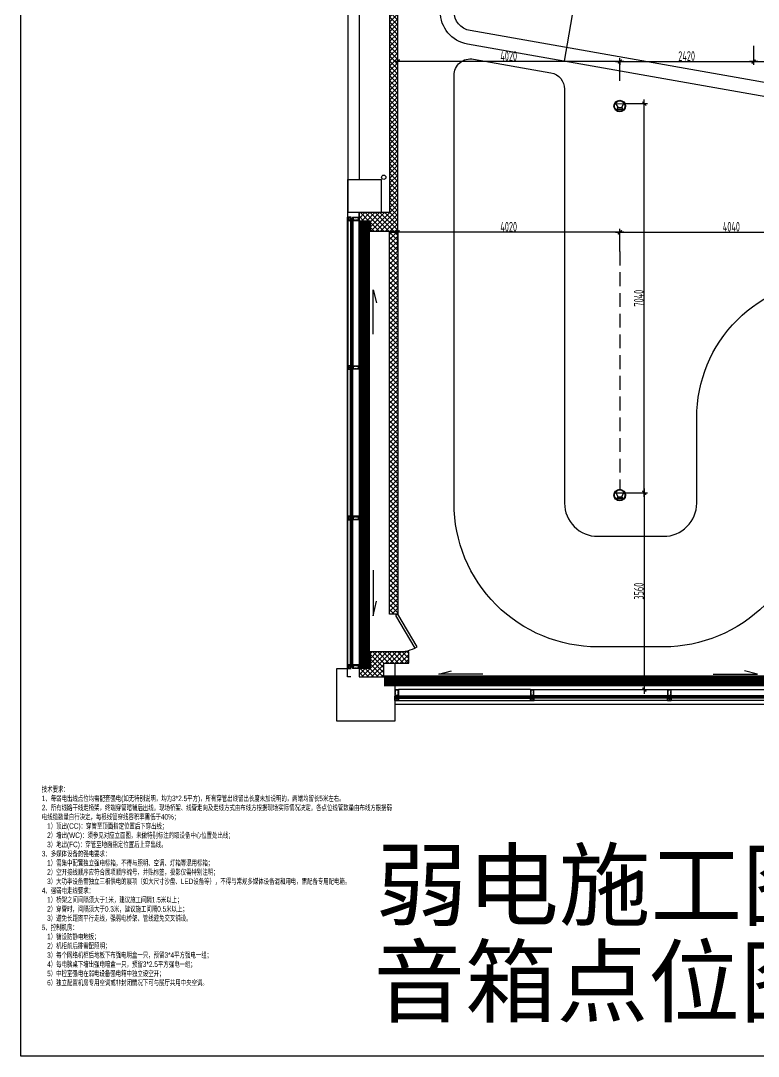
# Model space of a CAD drawing. Header units: millimetres. Extents: x 89805 to 1757503, y 48266 to 267832.
# Drawn here: x 919066 to 932412, y 118661 to 137399 of the extents above; entities that cross this region are included whole.
import ezdxf

# ---------------------------------------------------------------- set-up
doc = ezdxf.new("R2010")
doc.units = ezdxf.units.MM
doc.header["$LTSCALE"] = 1000
for name, pattern in [('c1_plan_01.17$0$HIDDEN', [0.375, 0.25, -0.125]), ('CONTINOUS', [0]), ('HIDDEN', [9.525, 6.35, -3.175])]:
    doc.linetypes.add(name, pattern=pattern)
for name, color, linetype in [('BZ', 1, 'Continuous'), ('COLU', 7, 'Continuous'), ('G-新建隔墙', 4, 'Continuous'), ('GASK', 243, 'Continuous'), ('GLASS', 230, 'Continuous'), ('HATCH-OTHER', 161, 'Continuous'), ('PJ', 4, 'Continuous'), ('PUB_DIM', 3, 'Continuous'), ('SEAL', 95, 'Continuous'), ('TC', 4, 'Continuous'), ('WALL', 111, 'Continuous'), ('WALL-WIDE', 6, 'Continuous'), ('WINDOW', 2, 'Continuous'), ('WZ', 3, 'Continuous'), ('XC', 3, 'Continuous'), ('XX', 6, 'HIDDEN'), ('会议', 1, 'Continuous'), ('外挂石材', 31, 'Continuous'), ('多媒体弱电', 5, 'Continuous'), ('标注线', 8, 'Continuous')]:
    doc.layers.add(name, color=color, linetype=linetype)
doc.styles.add('DEQIU', font='hzs.shx', dxfattribs={"width": 0.7, "bigfont": 'hztxt.shx'})
doc.styles.get("Standard").update_dxf_attribs({"font": 'txt', "bigfont": 'gbcbig.shx'})
doc.styles.add('黑体', font='simhei.ttf', dxfattribs={"width": 0.7})
doc.linetypes.add('BATTING', pattern='A,0.0001,-0.1,[134,ltypeshp.shx,S=0.1,R=0,X=-0.1,Y=0],-0.2,[134,ltypeshp.shx,S=0.1,R=180,X=0.1,Y=0],-0.1', length=0.4001)
doc.dimstyles.new('MY-50', dxfattribs={"dimscale": 50, "dimtxt": 3.5, "dimasz": 1, "dimexe": 1.2, "dimexo": 2, "dimgap": 0.25, "dimtad": 1, "dimdec": 0, "dimrnd": 5, "dimdsep": 46, "dimtxsty": 'DEQIU', "dimblk": 'ZHQ-EP', "dimcen": 0.09, "dimclrd": 256, "dimclre": 256, "dimclrt": 40, "dimadec": 0, "dimazin": 0, "dimtm": 1e-09, "dimtfac": 0.434783, "dimtdec": 0, "dimtix": 1, "dimtmove": 2, "dimatfit": 3, "dimldrblk": 'DOT', "dimfxl": 0, "dimtvp": 0.001739, "dimtolj": 1, "dimarcsym": 0})

# ---------------------------------------------------------------- blocks, each defined once
blk = doc.blocks.new('dfghh')
at = {"layer": 'WALL-WIDE', "color": 4}
blk.add_lwpolyline([(-579.5, 402.72), (0.35, 402.72), (0.35, -0.35), (-579.5, -0.35)], close=True, dxfattribs=at)
blk = doc.blocks.new('xjt')
at = {"layer": 'TC'}
h = blk.add_hatch(dxfattribs=at)
h.set_pattern_fill('ANSI37', color=256, scale=0.3, angle=90, style=0)
h.set_pattern_definition([(135, (-101501.351, 55215.8413), (0.67351921, 0.67351921), []), (45, (-101501.351, 55215.8413), (0.67351921, -0.67351921), [])])
edge = h.paths.add_edge_path(flags=16)
edge.add_arc((-101514, 45460), 1.08, 90, 270)
edge.add_line((-101514, 45459), (-101513, 45459))
edge.add_arc((-101513, 45460), 1.08, 270, 450)
edge.add_line((-101513, 45461), (-101514, 45461))
edge = h.paths.add_edge_path(flags=16)
edge.add_arc((-101511, 45462), 0.541, 90, 180, ccw=False)
edge.add_line((-101511, 45462), (-101510, 45462))
edge.add_arc((-101510, 45462), 0.541, 0, 90, ccw=False)
edge.add_line((-101509, 45462), (-101509, 45459))
edge.add_arc((-101510, 45459), 0.541, -90, 0, ccw=False)
edge.add_line((-101510, 45458), (-101511, 45458))
edge.add_arc((-101511, 45459), 0.541, -180, -90, ccw=False)
edge.add_line((-101512, 45459), (-101512, 45462))
edge = h.paths.add_edge_path()
edge.add_arc((-101507, 45455), 0.324, -112.667, 25.355, ccw=False)
edge.add_line((-101507, 45455), (-101509, 45456))
edge.add_arc((-101509, 45455), 1.12, 57.947, 89.8457)
edge.add_line((-101509, 45456), (-101513, 45456))
edge.add_line((-101513, 45456), (-101513, 45458))
edge.add_arc((-101513, 45458), 0.216, -0.0114, 90.0246)
edge.add_line((-101513, 45458), (-101514, 45458))
edge.add_arc((-101514, 45458), 0.216, 89.9994, 180.0015)
edge.add_line((-101514, 45458), (-101514, 45457))
edge.add_arc((-101514, 45457), 0.176, -153.432, 74.1225, ccw=False)
edge.add_line((-101514, 45457), (-101516, 45459))
edge.add_arc((-101514, 45460), 2.16, 139.1688, 220.8359, ccw=False)
edge.add_line((-101516, 45461), (-101514, 45463))
edge.add_arc((-101514, 45463), 0.176, -74.0901, 153.447, ccw=False)
edge.add_line((-101514, 45463), (-101514, 45462))
edge.add_arc((-101514, 45462), 0.216, 179.9901, 270.024)
edge.add_line((-101514, 45462), (-101513, 45462))
edge.add_arc((-101513, 45462), 0.216, 269.9994, 360.0015)
edge.add_line((-101513, 45462), (-101513, 45465))
edge.add_line((-101513, 45465), (-101510, 45465))
edge.add_arc((-101510, 45467), 2.72, -87.266, -57.1439)
edge.add_line((-101509, 45465), (-101507, 45466))
edge.add_arc((-101507, 45466), 0.378, -35, 137, ccw=False)
edge.add_line((-101507, 45465), (-101507, 45464))
edge.add_arc((-101505, 45460), 5.22, 123.2426, 134.4629)
edge.add_line((-101508, 45464), (-101508, 45463))
edge.add_arc((-101507, 45465), 3.06, 243.9365, 266.7208)
edge.add_line((-101507, 45462), (-101507, 45462))
edge.add_arc((-101507, 45462), 0.324, -58.4296, 71.0549, ccw=False)
edge.add_line((-101507, 45462), (-101508, 45461))
edge.add_arc((-101508, 45461), 0.324, 121.5701, 238.4294)
edge.add_line((-101508, 45461), (-101507, 45460))
edge.add_arc((-101507, 45460), 0.324, -58.4294, 58.4298, ccw=False)
edge.add_line((-101507, 45460), (-101508, 45459))
edge.add_arc((-101508, 45459), 0.324, 121.5703, 238.4294)
edge.add_line((-101508, 45459), (-101507, 45458))
edge.add_arc((-101507, 45458), 0.324, -58.4294, 58.4298, ccw=False)
edge.add_line((-101507, 45458), (-101508, 45457))
edge.add_arc((-101508, 45457), 0.324, 121.5656, 201.6411)
edge.add_line((-101508, 45457), (-101507, 45455))
at = {"layer": 'GASK'}
for points in [[(-101507, 45455, -0.687422), (-101507, 45455), (-101509, 45456, 0.14009), (-101509, 45456), (-101513, 45456), (-101513, 45458, 0.414398), (-101513, 45458), (-101514, 45458, 0.414224), (-101514, 45458), (-101514, 45457, -1.533331), (-101515, 45457), (-101516, 45459, -0.37223), (-101516, 45461), (-101515, 45463, -1.533076), (-101514, 45463), (-101514, 45462, 0.414387), (-101514, 45462), (-101513, 45462, 0.414224), (-101513, 45462), (-101513, 45465), (-101510, 45465, 0.132195), (-101509, 45465), (-101507, 45466, -0.932515), (-101507, 45465), (-101507, 45464, 0.048997), (-101508, 45464), (-101508, 45463, 0.099744), (-101507, 45462), (-101507, 45462, -0.633913), (-101507, 45462), (-101508, 45461, 0.559221), (-101508, 45461), (-101507, 45460, -0.55922), (-101507, 45460), (-101508, 45459, 0.55922), (-101508, 45459), (-101507, 45458, -0.55922), (-101507, 45458), (-101508, 45457, 0.364343), (-101508, 45457)], [(-101514, 45461, 1), (-101514, 45459), (-101513, 45459, 1), (-101513, 45461)], [(-101512, 45462, -0.414214), (-101511, 45462), (-101510, 45462, -0.414214), (-101509, 45462), (-101509, 45459, -0.414214), (-101510, 45458), (-101511, 45458, -0.414214), (-101512, 45459)]]:
    blk.add_lwpolyline(points, format="xyb", close=True, dxfattribs=at)
blk = doc.blocks.new('ewgfg')
at = {"layer": 'SEAL'}
h = blk.add_hatch(dxfattribs=at)
h.set_pattern_fill('ANSI31', color=256, scale=0.4, style=0)
h.set_pattern_definition([(45, (-4249.88207, 19747.53816), (-0.35355339, 0.35355339), [])])
edge = h.paths.add_edge_path()
edge.add_arc((1977, 2078), 7.76, 344.1575, 391.9326)
edge.add_line((1983, 2082), (1986, 2082))
edge.add_arc((1986, 2081), 0.378, 151.3361, 227)
edge.add_line((1986, 2081), (1987, 2080))
edge.add_arc((1985, 2079), 2.72, 2.734, 32.8561, ccw=False)
edge.add_line((1987, 2079), (1987, 2076))
edge.add_line((1987, 2076), (1986, 2076))
edge.add_arc((1986, 2075), 0.5, 90, 200)
edge.add_line((1985, 2075), (1985, 2075))
edge.add_line((1985, 2075), (1985, 2075))
edge.add_line((1985, 2075), (1985, 2075))
edge.add_arc((1985, 2075), 0.5, 19.5621, 146.1659)
at = {"layer": 'TC'}
h = blk.add_hatch(dxfattribs=at)
h.set_pattern_fill('AR-SAND', color=256, scale=0.4, style=0)
h.set_pattern_definition([(37.5, (1983.476, 2074.86), (-0.64, 19.577), [0, -15.443, 0, -17.272, 0, -16.51]), (7.5, (1983.476, 2074.86), (17.98, 28.673), [0, -8.331, 0, -13.919, 0, -5.334]), (327.5, (1970.979, 2074.86), (31.64, 0.057), [0, -5.08, 0, -18.288, 0, -23.876]), (317.5, (1970.98, 2074.86), (30.542, 8.917), [0, -2.54, 0, -11.989, 0, -13.716])])
h.paths.add_polyline_path([(1983, 2082), (1989, 2082), (1989, 2075), (1983, 2075)])
at = {"layer": 'SEAL'}
blk.add_arc((1977, 2078), 7.76, 342.0085, 31.9326, dxfattribs=at)
at = {"layer": '标注线', "rotation": 90}
blk.add_blockref('xjt', (47452, 103589), dxfattribs=at)
blk = doc.blocks.new('M8T')
at = {"layer": 'PJ'}
blk.add_line((0, -5), (0, 0), dxfattribs=at)
blk.add_lwpolyline([(-5, 0), (-5, 0), (5, 0), (5, 0)], dxfattribs=at)
blk.add_lwpolyline([(-7, 0), (7, 0), (7, -5), (6, -5), (-6, -5), (-7, -5)], close=True, dxfattribs=at)
blk.add_lwpolyline([(-7, -5, 0.154701), (0, -5, 1.166596), (0, -5, 0.154701), (7, -5)], format="xyb", dxfattribs=at)
blk = doc.blocks.new('A$C0DF30340')
at = {"layer": 'GASK'}
h = blk.add_hatch(dxfattribs=at)
h.set_pattern_fill('ANSI37', color=256, scale=10, angle=-90, style=0)
h.set_pattern_definition([(315, (-6739.0329, 24457.4036), (0.883883476, 0.883883476), []), (45, (-6739.0329, 24457.4036), (-0.883883476, 0.883883476), [])])
h.paths.add_polyline_path([(9, -13), (9, -15), (-8, -15), (-8, -13)])
at = {"lineweight": 35}
for points in [[(30, -16, -0.339454), (30, -15), (31, -14), (32, -14), (32, -58), (-33, -58), (-33, -14), (-31, -14), (-30, -15, -0.339454), (-30, -16), (-31, -17), (-31, -21), (-28, -21), (-28, -22), (-31, -22), (-31, -56), (31, -56), (31, -22), (28, -22), (28, -21), (31, -21), (31, -17)], [(30, -17, 0.339454), (30, -16), (29, -16), (30, -14, 0.57735), (30, -13), (27, -13, 0.414214), (26, -14), (26, -14, 0.414214), (27, -15), (28, -15, -0.414214), (28, -15), (28, -16, -0.414214), (28, -17), (22, -17, -0.414214), (22, -16), (22, -15, -0.414214), (22, -15), (23, -15, 0.414214), (23, -14), (23, -14, 0.414214), (23, -13), (21, -13, 0.414214), (20, -14), (20, -17), (13, -17), (10, -15), (9, -13), (9, -13), (9, -15), (0, -15), (-8, -15), (-8, -13), (-9, -13), (-10, -15), (-13, -17), (-20, -17), (-20, -14, 0.414214), (-21, -13), (-23, -13, 0.414214), (-23, -14), (-23, -14, 0.414214), (-23, -15), (-22, -15, -0.414214), (-22, -15), (-22, -16, -0.414214), (-22, -17), (-28, -17, -0.414214), (-28, -16), (-28, -15, -0.414214), (-28, -15), (-27, -15, 0.414214), (-26, -14), (-26, -14, 0.414214), (-27, -13), (-30, -13, 0.57735), (-30, -14), (-29, -16), (-30, -16, 0.339454), (-30, -17), (-29, -20), (-28, -20), (-28, -19), (-8, -19), (-8, -18), (-1, -18, 0.198912), (0, -18), (0, -18, -0.414214), (0, -18), (0, -18, 0.198912), (1, -18), (9, -18), (9, -19), (28, -19), (28, -20), (29, -20)]]:
    blk.add_lwpolyline(points, format="xyb", close=True, dxfattribs=at)
at = {"layer": 'GASK'}
blk.add_lwpolyline([(9, -13), (9, -15), (-8, -15), (-8, -13)], close=True, dxfattribs=at)
at = {"layer": 'PJ'}
for p, q in [((-5, -20), (-6, -20)), ((-6, -20), (-6, -25)), ((-5, -25), (-6, -25)), ((5, -20), (-5, -20)), ((5, -25), (-5, -25)), ((-3, -13), (-3, -10)), ((-3, -20), (-3, -25)), ((-3, -30), (-3, -25)), ((-3, -29), (3, -29)), ((-2, -13), (-2, -10)), ((-1, -18), (0, -20)), ((0, -18), (1, -20)), ((2, -13), (2, -10)), ((2, -30), (2, -25)), ((3, -13), (3, -10)), ((3, -20), (3, -25)), ((5, -20), (6, -20)), ((5, -25), (6, -25)), ((6, -20), (6, -25))]:
    blk.add_line(p, q, dxfattribs=at)
at = {"layer": 'PJ', "color": 1}
blk.add_lwpolyline([(-7, -19), (-6, -18), (0, -18), (6, -18), (8, -20)], dxfattribs=at)
at = {"layer": 'PJ'}
blk.add_lwpolyline([(-5, -20), (5, -20), (5, -18), (-5, -18)], close=True, dxfattribs=at)
blk.add_lwpolyline([(3, -25), (3, -29), (2, -30), (-3, -30), (-3, -29), (-3, -25)], dxfattribs=at)
for centre, start, end in [((-6, -29), 72.412, 85.6435), ((-6, -15), 274.3565, 287.588), ((0, -29), 72.412, 107.588), ((0, -15), 252.412, 287.588), ((6, -29), 94.3565, 107.588), ((6, -15), 252.412, 265.6435)]:
    blk.add_arc(centre, 9.55, start, end, dxfattribs=at)
at = {"layer": 'PJ', "xscale": 0.75, "yscale": 0.75, "zscale": 0.75, "rotation": 180}
blk.add_blockref('M8T', (0, -10), dxfattribs=at)
at = {"layer": 'WZ'}
blk.add_blockref('ewgfg', (-2017, -2089), dxfattribs=at)
at = {"layer": 'WZ', "xscale": -1}
blk.add_blockref('ewgfg', (2017, -2089), dxfattribs=at)
blk = doc.blocks.new('136EM1283T+20')
at = {"lineweight": 15, "ltscale": 2}
h = blk.add_hatch(dxfattribs=at)
h.set_pattern_fill('ANSI37', color=1, scale=0.45, style=0)
h.set_pattern_definition([(45, (-7.1094, 124.7), (-1.01028, 1.01028), []), (135, (-7.1094, 124.7), (-1.01028, -1.01028), [])])
edge = h.paths.add_edge_path()
edge.add_line((-4, 135), (-4, 136))
edge.add_arc((-3, 136), 1.2, 150, 180, ccw=False)
edge.add_line((-4, 137), (-4, 138))
edge.add_line((-4, 138), (-3, 139))
edge.add_arc((-3, 139), 0.21, 330, 360)
edge.add_line((-3, 139), (-3, 139))
edge.add_arc((-3, 139), 0.4, 360, 450)
edge.add_line((-3, 139), (-7, 139))
edge.add_arc((-7, 139), 0.4, 90, 180)
edge.add_line((-7, 139), (-7, 139))
edge.add_arc((-7, 139), 0.21, 180, 210)
edge.add_line((-7, 139), (-7, 138))
edge.add_line((-7, 138), (-6, 137))
edge.add_arc((-7, 136), 1.2, 0, 30, ccw=False)
edge.add_line((-6, 136), (-6, 135))
edge.add_line((-6, 135), (-6, 128))
edge.add_arc((-7, 128), 1.2, 330, 360, ccw=False)
edge.add_line((-6, 127), (-7, 127))
edge.add_line((-7, 127), (-7, 126))
edge.add_arc((-7, 125), 0.21, 150, 180)
edge.add_line((-7, 125), (-7, 125))
edge.add_arc((-7, 125), 0.4, 180, 270)
edge.add_line((-7, 125), (-3, 125))
edge.add_arc((-3, 125), 0.4, 270, 360)
edge.add_line((-3, 125), (-3, 125))
edge.add_arc((-3, 125), 0.21, 0, 30)
edge.add_line((-3, 126), (-4, 127))
edge.add_line((-4, 127), (-4, 127))
edge.add_arc((-3, 128), 1.2, 180, 210, ccw=False)
edge.add_line((-4, 128), (-4, 135))
h = blk.add_hatch(dxfattribs=at)
h.set_pattern_fill('ANSI37', color=1, scale=0.45, style=0)
h.set_pattern_definition([(45, (2.9093, 124.7), (-1.01028, 1.01028), []), (135, (2.9093, 124.7), (-1.01028, -1.01028), [])])
edge = h.paths.add_edge_path()
edge.add_line((4, 135), (4, 136))
edge.add_arc((3, 136), 1.2, 360, 390)
edge.add_line((4, 137), (4, 138))
edge.add_line((4, 138), (3, 139))
edge.add_arc((3, 139), 0.21, 180, 210, ccw=False)
edge.add_line((3, 139), (3, 139))
edge.add_arc((3, 139), 0.4, 90, 180, ccw=False)
edge.add_line((3, 139), (7, 139))
edge.add_arc((7, 139), 0.4, 0, 90, ccw=False)
edge.add_line((7, 139), (7, 139))
edge.add_arc((7, 139), 0.21, -30, 0, ccw=False)
edge.add_line((7, 139), (6, 138))
edge.add_line((6, 138), (6, 137))
edge.add_arc((7, 136), 1.2, 150, 180)
edge.add_line((6, 136), (6, 135))
edge.add_line((6, 135), (6, 128))
edge.add_arc((7, 128), 1.2, 180, 210)
edge.add_line((6, 127), (6, 127))
edge.add_line((6, 127), (7, 126))
edge.add_arc((7, 125), 0.21, 0, 30, ccw=False)
edge.add_line((7, 125), (7, 125))
edge.add_arc((7, 125), 0.4, 270, 360, ccw=False)
edge.add_line((7, 125), (3, 125))
edge.add_arc((3, 125), 0.4, 180, 270, ccw=False)
edge.add_line((3, 125), (3, 125))
edge.add_arc((3, 125), 0.21, 150, 180, ccw=False)
edge.add_line((3, 126), (4, 127))
edge.add_line((4, 127), (4, 127))
edge.add_arc((3, 128), 1.2, 330, 360)
edge.add_line((4, 128), (4, 135))
at = {"color": 1, "lineweight": 15, "ltscale": 2}
for points in [[(-4, 135), (-4, 136, -0.131652), (-4, 137), (-4, 138), (-3, 139, 0.131652), (-3, 139), (-3, 139, 0.414214), (-3, 139), (-7, 139, 0.414214), (-7, 139), (-7, 139, 0.131652), (-7, 139), (-7, 138), (-6, 137, -0.131652), (-6, 136), (-6, 135), (-6, 128, -0.131652), (-6, 127), (-7, 127), (-7, 126, 0.131652), (-7, 125), (-7, 125, 0.414214), (-7, 125), (-3, 125, 0.414214), (-3, 125), (-3, 125, 0.131652), (-3, 126), (-4, 127), (-4, 127, -0.131652), (-4, 128)], [(4, 135), (4, 136, 0.131652), (4, 137), (4, 138), (3, 139, -0.131652), (3, 139), (3, 139, -0.414214), (3, 139), (7, 139, -0.414214), (7, 139), (7, 139, -0.131652), (7, 139), (6, 138), (6, 137, 0.131652), (6, 136), (6, 135), (6, 128, 0.131652), (6, 127), (6, 127), (7, 126, -0.131652), (7, 125), (7, 125, -0.414214), (7, 125), (3, 125, -0.414214), (3, 125), (3, 125, -0.131652), (3, 126), (4, 127), (4, 127, 0.131652), (4, 128)]]:
    blk.add_lwpolyline(points, format="xyb", close=True, dxfattribs=at)
at = {"layer": 'XC', "lineweight": 15}
for points in [[(30, 119), (29, 119, -0.414214), (29, 119, -0.414214), (30, 120), (32, 120, -0.414214), (32, 120), (32, 0), (-32, 0), (-32, 120, -0.414214), (-32, 120), (-30, 120, -0.414214), (-29, 119, -0.414214), (-29, 119), (-30, 119, 0.414214), (-30, 119), (-30, 116, 0.414213), (-30, 116), (-25, 116, 0.414214), (-24, 116), (-24, 119, 0.414214), (-25, 119), (-26, 119, -0.414214), (-26, 119, -0.413525), (-25, 120), (-20, 120, -0.414214), (-20, 120), (-20, 119, -0.414214), (-20, 118), (-22, 118, 0.414214), (-22, 118), (-22, 116, 0.414214), (-22, 116), (-9, 116, 0.414214), (-9, 116), (-9, 126, 0.414214), (-9, 126), (-9, 126), (-10, 128, -0.537319), (-10, 128), (-7, 128, -0.176327), (-7, 128), (-7, 128, -0.57735), (-7, 127), (-7, 127, 0.267949), (-7, 127), (-8, 125), (-8, 125, 0.598837), (-7, 125, -0.236068), (-7, 125), (-3, 125, 0.414214), (-3, 125), (-3, 125), (-4, 127, -0.585007), (-4, 127), (-2, 127, -0.261824), (-1, 127), (0, 125, 0.562186), (0, 125), (1, 127, -0.261824), (2, 127), (4, 127, -0.585007), (4, 127), (3, 125), (3, 125, 0.414214), (3, 125), (7, 125, -0.236068), (7, 125, 0.598837), (8, 125), (8, 125), (7, 127, 0.267949), (7, 127), (7, 127, -0.57735), (7, 128), (7, 128, -0.176327), (7, 128), (10, 128, -0.537319), (10, 128), (9, 126), (9, 126, 0.414214), (9, 126), (9, 116, 0.414214), (9, 116), (22, 116, 0.414214), (22, 116), (22, 118, 0.414214), (22, 118), (20, 118, -0.414214), (20, 119), (20, 120, -0.414214), (20, 120), (25, 120, -0.413525), (26, 119, -0.414214), (26, 119), (25, 119, 0.414214), (24, 119), (24, 116, 0.414214), (25, 116), (30, 116, 0.414213), (31, 116), (31, 119, 0.414214)], [(-29, 113), (-7, 113, 0.414214), (-7, 114), (-7, 122, -0.414214), (-6, 122), (6, 122, -0.414214), (6, 122), (6, 114, 0.414214), (7, 113), (29, 113, -0.414214), (30, 112), (30, 5, -0.414214), (29, 4), (-29, 4, -0.414214), (-30, 5), (-30, 112, -0.414214)]]:
    blk.add_lwpolyline(points, format="xyb", close=True, dxfattribs=at)
at = {"layer": 'XC', "lineweight": 15, "ltscale": 2}
blk.add_lwpolyline([(5, 152, -0.414214), (5, 152), (5, 147, -0.414214), (5, 146), (3, 146, 0.414214), (3, 146), (3, 143, -0.414214), (3, 142), (-3, 142, -0.414214), (-3, 143), (-3, 146, 0.414214), (-3, 146), (-5, 146, -0.414214), (-5, 147), (-5, 152, -0.414214), (-5, 152), (-3, 152, 0.414214), (-3, 153), (-3, 155, 0.414214), (-4, 156), (-9, 156, 0.414215), (-9, 155), (-9, 138, -0.414214), (-9, 138), (-9, 138), (-10, 136, 0.537319), (-10, 136), (-7, 136, 0.176327), (-7, 136), (-7, 137, 0.57735), (-7, 137), (-7, 137, -0.267949), (-7, 137), (-8, 139), (-8, 139, -0.598837), (-7, 140, 0.236068), (-7, 139), (-3, 139, -0.414214), (-3, 139), (-3, 139), (-4, 137, 0.585007), (-4, 137), (-2, 137, 0.261824), (-1, 137), (0, 139, -0.562186), (0, 139), (1, 137, 0.261824), (2, 137), (4, 137, 0.585007), (4, 137), (3, 139), (3, 139, -0.414214), (3, 139), (7, 139, 0.236068), (7, 140, -0.598837), (8, 139), (8, 139), (7, 137, -0.267949), (7, 137), (7, 137, 0.57735), (7, 137), (7, 136, 0.176327), (7, 136), (10, 136, 0.537319), (10, 136), (9, 138), (9, 138, -0.414214), (9, 138), (9, 155, 0.414214), (8, 156), (4, 156, 0.414214), (3, 155), (3, 153, 0.414214), (3, 152)], format="xyb", close=True, dxfattribs=at)
blk = doc.blocks.new('C7535')
at = {"layer": 'TC'}
h = blk.add_hatch(dxfattribs=at)
h.set_pattern_fill('ANSI32', color=256, scale=20, style=0, double=1)
h.set_pattern_definition([(45, (1954709.771, -2234591.641), (-5.303300859, 5.303300859), []), (45, (1954713.3065, -2234591.641), (-5.303300859, 5.303300859), [])])
h.paths.add_polyline_path([(1457590, 274336), (1457552, 274336), (1457552, 274424), (1457590, 274424)], flags=16)
h.paths.add_polyline_path([(1457546, 274330), (1457596, 274330), (1457596, 274430), (1457546, 274430)])
h = blk.add_hatch(dxfattribs=at)
h.set_pattern_fill('ANSI32', color=256, scale=20, style=0, double=1)
h.set_pattern_definition([(135, (962883.617, -2234591.641), (5.303300859, 5.303300859), []), (135, (962880.081, -2234591.641), (5.303300859, 5.303300859), [])])
h.paths.add_polyline_path([(1460003, 274336), (1460041, 274336), (1460041, 274424), (1460003, 274424)], flags=16)
h.paths.add_polyline_path([(1460047, 274330), (1459997, 274330), (1459997, 274430), (1460047, 274430)])
h = blk.add_hatch(dxfattribs=at)
h.set_pattern_fill('ANSI32', color=256, scale=20, style=0, double=1)
h.set_pattern_definition([(135, (965366.952, -2234591.641), (5.303300859, 5.303300859), []), (135, (965363.4165, -2234591.641), (5.303300859, 5.303300859), [])])
h.paths.add_polyline_path([(1462486, 274336), (1462524, 274336), (1462524, 274424), (1462486, 274424)], flags=16)
h.paths.add_polyline_path([(1462530, 274330), (1462480, 274330), (1462480, 274430), (1462530, 274430)])
h = blk.add_hatch(dxfattribs=at)
h.set_pattern_fill('ANSI32', color=256, scale=20, style=0, double=1)
h.set_pattern_definition([(135, (967792.8, -2234591.641), (5.303300859, 5.303300859), []), (135, (967789.264, -2234591.641), (5.303300859, 5.303300859), [])])
h.paths.add_polyline_path([(1464912, 274336), (1464950, 274336), (1464950, 274424), (1464912, 274424)], flags=16)
h.paths.add_polyline_path([(1464956, 274330), (1464906, 274330), (1464906, 274430), (1464956, 274430)])
at = {"layer": 'GASK', "color": 1, "elevation": -301}
blk.add_lwpolyline([(1457606, 274318), (1457604, 274318), (1457604, 274438), (1457606, 274438)], close=True, dxfattribs=at)
at = {"layer": 'GASK', "color": 1}
blk.add_lwpolyline([(1464897, 274318), (1464899, 274318), (1464899, 274438), (1464897, 274438)], close=True, dxfattribs=at)
at = {"layer": 'GLASS'}
for points in [[(1457589, 274306), (1460006, 274306), (1460007, 274307), (1460007, 274311), (1460006, 274312), (1457589, 274312), (1457588, 274311), (1457588, 274307)], [(1457589, 274288), (1460006, 274288), (1460007, 274289), (1460007, 274293), (1460006, 274294), (1457589, 274294), (1457588, 274293), (1457588, 274289)], [(1462489, 274306), (1460040, 274306), (1460039, 274307), (1460039, 274311), (1460040, 274312), (1462489, 274312), (1462490, 274311), (1462490, 274307)], [(1462489, 274288), (1460040, 274288), (1460039, 274289), (1460039, 274293), (1460040, 274294), (1462489, 274294), (1462490, 274293), (1462490, 274289)], [(1464913, 274306), (1462523, 274306), (1462522, 274307), (1462522, 274311), (1462523, 274312), (1464913, 274312), (1464914, 274311), (1464914, 274307)], [(1464913, 274288), (1462523, 274288), (1462522, 274289), (1462522, 274293), (1462523, 274294), (1464913, 274294), (1464914, 274293), (1464914, 274289)]]:
    blk.add_lwpolyline(points, close=True, dxfattribs=at)
at = {"layer": 'PUB_DIM', "elevation": -301}
for points in [[(1457539, 274318), (1457554, 274318), (1457554, 274288), (1457539, 274288)], [(1457540, 274316), (1457553, 274316), (1457553, 274289), (1457540, 274289)]]:
    blk.add_lwpolyline(points, close=True, dxfattribs=at)
at = {"layer": 'PUB_DIM'}
for points in [[(1464964, 274318), (1464949, 274318), (1464949, 274288), (1464964, 274288)], [(1464963, 274316), (1464950, 274316), (1464950, 274289), (1464963, 274289)]]:
    blk.add_lwpolyline(points, close=True, dxfattribs=at)
at = {"layer": 'XC'}
for points in [[(1459992, 274438), (1457606, 274438), (1457606, 274318), (1459992, 274318)], [(1460055, 274438), (1462473, 274438), (1462473, 274318), (1460054, 274318)], [(1462538, 274438), (1464897, 274438), (1464897, 274318), (1462537, 274318)], [(1457604, 274237), (1459992, 274237)], [(1462475, 274237), (1460055, 274237)], [(1464899, 274237), (1462538, 274237)]]:
    blk.add_lwpolyline(points, dxfattribs=at)
at = {"layer": 'XC', "color": 2}
for points in [[(1457603, 274282), (1459992, 274282)], [(1462475, 274282), (1460054, 274282)], [(1464899, 274282), (1462538, 274282)]]:
    blk.add_lwpolyline(points, dxfattribs=at)
at = {"layer": 'XX', "linetype": 'CONTINOUS', "ltscale": 3}
for p, q in [((1457606, 274324, -301), (1459992, 274324)), ((1457606, 274322, -301), (1459992, 274322)), ((1462473, 274324), (1460055, 274324)), ((1462473, 274322), (1460055, 274322)), ((1464897, 274324), (1462538, 274324)), ((1464897, 274322), (1462538, 274322)), ((1457606, 274319, -301), (1459992, 274319)), ((1462473, 274319), (1460055, 274319)), ((1464897, 274319), (1462538, 274319))]:
    blk.add_line(p, q, dxfattribs=at)
at = {"layer": 'BZ', "rotation": 180}
blk.add_blockref('136EM1283T+20', (1457571, 274438, -301), dxfattribs=at)
at = {"layer": 'BZ', "extrusion": (0, 0, -1), "zscale": -1, "rotation": 180}
for p in [(-1460022, 274438), (-1462505, 274438), (-1464931, 274438)]:
    blk.add_blockref('136EM1283T+20', p, dxfattribs=at)
at = {"layer": 'XC', "extrusion": (0, 0, -1), "zscale": -1}
blk.add_blockref('A$C0DF30340', (-1457571, 274295, 301), dxfattribs=at)
at = {"layer": 'XC'}
for p in [(1460022, 274295), (1462505, 274295), (1464931, 274295)]:
    blk.add_blockref('A$C0DF30340', p, dxfattribs=at)
at = {"layer": '标注线', "extrusion": (0, 0, -1), "zscale": -1, "rotation": 270}
for p in [(-1505488, 172805), (-1507955, 172805), (-1510389, 172805)]:
    blk.add_blockref('xjt', p, dxfattribs=at)
at = {"layer": '标注线', "rotation": 270}
for p in [(1414623, 172805), (1417090, 172805)]:
    blk.add_blockref('xjt', p, dxfattribs=at)
blk = doc.blocks.new('Roberto方案')
at = {"color": 8, "ltscale": 0.7}
blk.add_line((1677557, 312189, -3), (1678075, 315144, -3), dxfattribs=at)
at = {"color": 3, "ltscale": 0.7}
blk.add_line((1677560, 311683, -3), (1677560, 311683, -3), dxfattribs=at)
at = {"color": 8, "ltscale": 0.7, "elevation": 57}
for points in [[(1675662, 315569), (1682234, 314410, -0.153915), (1686235, 312328), (1689268, 309295, 0.152859), (1691650, 308048), (1697291, 307029, -0.359482), (1697775, 306447), (1697775, 304240, -0.467565), (1697434, 303955), (1691118, 305096, -0.152859), (1687147, 307173), (1684114, 310206, 0.153915), (1681713, 311456), (1675806, 312498, -0.36397), (1675310, 313089), (1675310, 315274, -0.466308)], [(1675619, 315323), (1682191, 314164, -0.153915), (1686058, 312151), (1689091, 309118, 0.152859), (1691606, 307802), (1697246, 306784, -0.358443), (1697525, 306447), (1697525, 304240, -0.467565), (1697479, 304201), (1691162, 305342, -0.152859), (1687324, 307350), (1684291, 310383, 0.153915), (1681757, 311702), (1675849, 312744, -0.36397), (1675560, 313089), (1675560, 315274, -0.466308)]]:
    blk.add_lwpolyline(points, format="xyb", close=True, dxfattribs=at)
at = {"color": 8, "ltscale": 0.7, "elevation": -3}
blk.add_lwpolyline([(1681951, 304193, -0.414214), (1679351, 301593), (1678160, 301593, -0.414214), (1675560, 304193), (1675560, 311933, -0.466844), (1675912, 312228), (1677312, 311979, -0.363472), (1677560, 311683), (1677560, 304193, 0.414214), (1678160, 303593), (1679351, 303593, 0.414214), (1679951, 304193), (1679951, 305739, -0.414214), (1682451, 308239)], format="xyb", dxfattribs=at)
blk = doc.blocks.new('喇叭')
at = {"layer": '会议', "color": 5}
for p, q in [((-132, 77), (131, 84)), ((-132, 77), (-53, -67)), ((131, 84), (58, -64))]:
    blk.add_line(p, q, dxfattribs=at)
blk.add_lwpolyline([(95, -106), (94, -63), (-89, -68), (-88, -111)], close=True, dxfattribs=at)
for radius in [197, 177]:
    blk.add_circle((0, 0), radius, dxfattribs=at)
blk = doc.blocks.new('ZHQ-EP')
blk.add_line((-1.5, 0), (1.5, 0))
at = {"const_width": 0.5}
blk.add_lwpolyline([(-0.7, -0.7), (0.7, 0.7)], dxfattribs=at)
blk = doc.blocks.new('*D65')
at = {"layer": 'Defpoints', "color": 0}
for p in [(925887, 136660), (925887, 135585), (929906, 135585)]:
    blk.add_point(p, dxfattribs=at)
at = {"layer": 'WINDOW', "lineweight": -2}
for p, q in [((925887, 136310), (925887, 136720)), ((929856, 136660), (925937, 136660)), ((929906, 136310), (929906, 136720))]:
    blk.add_line(p, q, dxfattribs=at)
at = {"layer": 'WINDOW', "lineweight": -2, "xscale": 50, "yscale": 50, "zscale": 50, "rotation": 180}
blk.add_blockref('ZHQ-EP', (925887, 136660), dxfattribs=at)
at = {"layer": 'WINDOW', "lineweight": -2, "xscale": 50, "yscale": 50, "zscale": 50}
blk.add_blockref('ZHQ-EP', (929906, 136660), dxfattribs=at)
at = {"layer": 'WINDOW', "color": 40, "insert": (927896, 136760), "char_height": 175, "attachment_point": 5, "style": 'DEQIU'}
blk.add_mtext('\\A1;4020', dxfattribs=at)
blk = doc.blocks.new('_Dot')
at = {"color": 0, "linetype": 'ByBlock', "lineweight": -2}
blk.add_line((-0.5, 0), (-1, 0), dxfattribs=at)
at = {"color": 0, "linetype": 'ByBlock', "const_width": 0.5}
blk.add_lwpolyline([(-0.25, 0, 1), (0.25, 0, 1)], format="xyb", close=True, dxfattribs=at)
blk = doc.blocks.new('*D67')
at = {"layer": 'Defpoints', "color": 0}
for p in [(933866, 137155), (932327, 136870), (933866, 136660)]:
    blk.add_point(p, dxfattribs=at)
at = {"layer": 'WINDOW', "lineweight": -2}
for p, q in [((933866, 137010), (933866, 136600)), ((932327, 136770), (932327, 136600)), ((932377, 136660), (933816, 136660))]:
    blk.add_line(p, q, dxfattribs=at)
at = {"layer": 'WINDOW', "lineweight": -2, "xscale": 50, "yscale": 50, "zscale": 50, "rotation": 180}
blk.add_blockref('ZHQ-EP', (932327, 136660), dxfattribs=at)
at = {"layer": 'WINDOW', "lineweight": -2, "xscale": 50, "yscale": 50, "zscale": 50}
blk.add_blockref('ZHQ-EP', (933866, 136660), dxfattribs=at)
at = {"layer": 'WINDOW', "color": 40, "insert": (933096, 136760), "char_height": 175, "attachment_point": 5, "style": 'DEQIU'}
blk.add_mtext('\\A1;1540', dxfattribs=at)
blk = doc.blocks.new('*D68')
at = {"layer": 'Defpoints', "color": 0}
for p in [(925887, 133571), (925887, 131571), (929906, 131571)]:
    blk.add_point(p, dxfattribs=at)
at = {"layer": 'WINDOW', "lineweight": -2}
for p, q in [((925887, 133221), (925887, 133631)), ((929906, 133221), (929906, 133631)), ((929856, 133571), (925937, 133571))]:
    blk.add_line(p, q, dxfattribs=at)
at = {"layer": 'WINDOW', "lineweight": -2, "xscale": 50, "yscale": 50, "zscale": 50, "rotation": 180}
blk.add_blockref('ZHQ-EP', (925887, 133571), dxfattribs=at)
at = {"layer": 'WINDOW', "lineweight": -2, "xscale": 50, "yscale": 50, "zscale": 50}
blk.add_blockref('ZHQ-EP', (929906, 133571), dxfattribs=at)
at = {"layer": 'WINDOW', "color": 40, "insert": (927896, 133671), "char_height": 175, "attachment_point": 5, "style": 'DEQIU'}
blk.add_mtext('\\A1;4020', dxfattribs=at)
blk = doc.blocks.new('*D69')
at = {"layer": 'Defpoints', "color": 0}
for p in [(929906, 128858), (929906, 125296), (930350, 125296)]:
    blk.add_point(p, dxfattribs=at)
at = {"layer": 'WINDOW', "lineweight": -2}
for p, q in [((930006, 128858), (930410, 128858)), ((930350, 128808), (930350, 125346)), ((930006, 125296), (930410, 125296))]:
    blk.add_line(p, q, dxfattribs=at)
at = {"layer": 'WINDOW', "lineweight": -2, "xscale": 50, "yscale": 50, "zscale": 50}
for p, rotation in [((930350, 128858), 90), ((930350, 125296), 270)]:
    blk.add_blockref('ZHQ-EP', p, dxfattribs=dict(at, rotation=rotation))
at = {"layer": 'WINDOW', "color": 40, "insert": (930250, 127077), "char_height": 175, "attachment_point": 5, "rotation": 90, "style": 'DEQIU'}
blk.add_mtext('\\A1;3560', dxfattribs=at)
blk = doc.blocks.new('*D70')
at = {"layer": 'Defpoints', "color": 0}
for p in [(933944, 133571), (933944, 133234), (929906, 131671)]:
    blk.add_point(p, dxfattribs=at)
at = {"layer": 'WINDOW', "lineweight": -2}
for p, q in [((929906, 133221), (929906, 133631)), ((933944, 133334), (933944, 133631)), ((929956, 133571), (933894, 133571))]:
    blk.add_line(p, q, dxfattribs=at)
at = {"layer": 'WINDOW', "lineweight": -2, "xscale": 50, "yscale": 50, "zscale": 50, "rotation": 180}
blk.add_blockref('ZHQ-EP', (929906, 133571), dxfattribs=at)
at = {"layer": 'WINDOW', "lineweight": -2, "xscale": 50, "yscale": 50, "zscale": 50}
blk.add_blockref('ZHQ-EP', (933944, 133571), dxfattribs=at)
at = {"layer": 'WINDOW', "color": 40, "insert": (931925, 133671), "char_height": 175, "attachment_point": 5, "style": 'DEQIU'}
blk.add_mtext('\\A1;4040', dxfattribs=at)
blk = doc.blocks.new('*D73')
at = {"layer": 'Defpoints', "color": 0}
for p in [(929906, 135898), (930350, 135898), (929906, 128858)]:
    blk.add_point(p, dxfattribs=at)
at = {"layer": 'WINDOW', "lineweight": -2}
for p, q in [((930006, 135898), (930410, 135898)), ((930350, 128908), (930350, 135848)), ((930006, 128858), (930410, 128858))]:
    blk.add_line(p, q, dxfattribs=at)
at = {"layer": 'WINDOW', "lineweight": -2, "xscale": 50, "yscale": 50, "zscale": 50}
for p, rotation in [((930350, 135898), 90), ((930350, 128858), 270)]:
    blk.add_blockref('ZHQ-EP', p, dxfattribs=dict(at, rotation=rotation))
at = {"layer": 'WINDOW', "color": 40, "insert": (930250, 132378), "char_height": 175, "attachment_point": 5, "rotation": 90, "style": 'DEQIU'}
blk.add_mtext('\\A1;7040', dxfattribs=at)
blk = doc.blocks.new('*D74')
at = {"layer": 'Defpoints', "color": 0}
for p in [(932327, 137045), (929906, 136695), (932327, 136660)]:
    blk.add_point(p, dxfattribs=at)
at = {"layer": 'WINDOW', "lineweight": -2}
for p, q in [((932327, 136945), (932327, 136600)), ((929906, 136660), (929906, 136600)), ((929956, 136660), (932277, 136660))]:
    blk.add_line(p, q, dxfattribs=at)
at = {"layer": 'WINDOW', "lineweight": -2, "xscale": 50, "yscale": 50, "zscale": 50, "rotation": 180}
blk.add_blockref('ZHQ-EP', (929906, 136660), dxfattribs=at)
at = {"layer": 'WINDOW', "lineweight": -2, "xscale": 50, "yscale": 50, "zscale": 50}
blk.add_blockref('ZHQ-EP', (932327, 136660), dxfattribs=at)
at = {"layer": 'WINDOW', "color": 40, "insert": (931116, 136760), "char_height": 175, "attachment_point": 5, "style": 'DEQIU'}
blk.add_mtext('\\A1;2420', dxfattribs=at)

msp = doc.modelspace()

# ---------------------------------------------------------------- hatches: boundary and pattern name
at = {"layer": 'G-新建隔墙', "ltscale": 0.7}
h = msp.add_hatch(dxfattribs=at)
h.set_pattern_fill('ANSI37', color=8, scale=500, style=0)
h.set_pattern_definition([(45, (-498151.77, -149311.03), (-44.1941738, 44.1941738), []), (135, (-498151.77, -149311.03), (-44.1941738, -44.1941738), [])])
h.paths.add_polyline_path([(925187, 133926.4), (925187, 133780.4), (925387, 133780.4), (925387, 133589.4), (925887, 133589.4), (925887, 138245), (925737, 138245), (925737, 133926.4), (925187, 133926.4)])
h = msp.add_hatch(dxfattribs=at)
h.set_pattern_fill('ANSI37', color=8, scale=20, style=0)
h.set_pattern_definition([(45, (-498151.77, -149326.03), (-44.9012806, 44.9012806), []), (135, (-498151.77, -149326.03), (-44.9012806, -44.9012806), [])])
h.paths.add_polyline_path([(925887, 133574.4), (925887, 126659.5), (925737, 126659.5), (925737, 133574.4)])
h = msp.add_hatch(dxfattribs=at)
h.set_pattern_fill('ANSI37', color=8, scale=500, style=0)
h.set_pattern_definition([(45, (-498151.77, -149433.905), (-44.1941738, 44.1941738), []), (135, (-498151.77, -149433.905), (-44.1941738, -44.1941738), [])])
h.paths.add_polyline_path([(925187, 125676.3), (925187, 125526.5), (925637, 125526.5), (925637, 125776.6), (926087, 125776.6), (926087, 125976.5), (925387, 125976.5), (925387, 125676.3)])
at = {"layer": 'TC'}
h = msp.add_hatch(dxfattribs=at)
h.set_pattern_fill('ANSI32', color=256, scale=20, angle=90, style=0, double=1)
h.set_pattern_definition([(315, (-1583842.135, -363324.639), (5.303300859, 5.303300859), []), (315, (-1583842.135, -363328.174), (5.303300859, 5.303300859), [])])
h.paths.add_polyline_path([(925085.5, 133794.9), (925085.5, 133832.9), (925173.5, 133832.9), (925173.5, 133794.9)], flags=16)
h.paths.add_polyline_path([(925079.5, 133838.9), (925079.5, 133788.9), (925179.5, 133788.9), (925179.5, 133838.9)])
h = msp.add_hatch(dxfattribs=at)
h.set_pattern_fill('ANSI32', color=256, scale=20, angle=90, style=0, double=1)
h.set_pattern_definition([(45, (-1583842.135, 628261.5124), (5.303300859, -5.303300859), []), (45, (-1583842.135, 628265.048), (5.303300859, -5.303300859), [])])
h.paths.add_polyline_path([(925085.5, 131142), (925085.5, 131104), (925173.5, 131104), (925173.5, 131142)], flags=16)
h.paths.add_polyline_path([(925079.5, 131098), (925079.5, 131148), (925179.5, 131148), (925179.5, 131098)])
h = msp.add_hatch(dxfattribs=at)
h.set_pattern_fill('ANSI32', color=256, scale=20, angle=90, style=0, double=1)
h.set_pattern_definition([(45, (-1583842.135, 625538.1634), (5.303300859, -5.303300859), []), (45, (-1583842.135, 625541.699), (5.303300859, -5.303300859), [])])
h.paths.add_polyline_path([(925085.5, 128418.7), (925085.5, 128380.7), (925173.5, 128380.7), (925173.5, 128418.7)], flags=16)
h.paths.add_polyline_path([(925079.5, 128374.7), (925079.5, 128424.7), (925179.5, 128424.7), (925179.5, 128374.7)])
h = msp.add_hatch(dxfattribs=at)
h.set_pattern_fill('ANSI32', color=256, scale=20, angle=90, style=0, double=1)
h.set_pattern_definition([(45, (-1583842.136, 622847.3294), (5.303300859, -5.303300859), []), (45, (-1583842.136, 622850.865), (5.303300859, -5.303300859), [])])
h.paths.add_polyline_path([(925085.5, 125727.8), (925085.5, 125689.8), (925173.5, 125689.8), (925173.5, 125727.8)], flags=16)
h.paths.add_polyline_path([(925079.5, 125683.8), (925079.5, 125733.8), (925179.5, 125733.8), (925179.5, 125683.8)])

# ---------------------------------------------------------------- linework, layer by layer
at = {"color": 7, "ltscale": 0.7}
for p, q in [((924977, 125676.5), (924977, 133846.4)), ((924977, 125526.5), (924977, 125676.5)), ((925037, 125526.5), (924977, 125526.5))]:
    msp.add_line(p, q, dxfattribs=at)
msp.add_line((925837, 125031.5), (933237, 125031.5))
at = {"color": 8, "linetype": 'BATTING', "ltscale": 0.2, "const_width": 200}
for points in [[(925287, 125676.3), (925287, 133780.4)], [(925637, 125455.7), (933237, 125455.7)]]:
    msp.add_lwpolyline(points, dxfattribs=at)
at = {"color": 8, "ltscale": 0.7}
for points in [[(925446.1, 131729.6), (925446.1, 132526.6), (925501.5, 132293.6)], [(925446.1, 127457.9), (925446.1, 126631), (925501.5, 126893.9)], [(927426.2, 125577.1), (926629.2, 125577.1), (926862.2, 125632.6)], [(931597.9, 125577.1), (932394.9, 125577.1), (932161.9, 125632.6)]]:
    msp.add_lwpolyline(points, dxfattribs=at)
at = {"color": 3, "ltscale": 0.7}
msp.add_lwpolyline([(925187, 125676.3), (925187, 125526.5), (925637, 125526.5), (925637, 125776.6), (926087, 125776.6), (926087, 125976.5), (925387, 125976.5), (925387, 125676.3), (925187, 125676.3)], dxfattribs=at)
at = {"color": 7, "ltscale": 0.7}
msp.add_circle((925634.9, 134566.1), 40, dxfattribs=at)
at = {"layer": 'COLU'}
msp.add_lwpolyline([(924987, 134526.4), (925587, 134526.4), (925587, 133926.4), (924987, 133926.4)], close=True, dxfattribs=at)
at = {"layer": 'G-新建隔墙', "color": 4, "ltscale": 0.7}
msp.add_lwpolyline([(925187, 133926.4), (925187, 133780.4), (925387, 133780.4), (925387, 133589.4), (925887, 133589.4), (925887, 138245), (925737, 138245), (925737, 133926.4), (925187, 133926.4)], close=True, dxfattribs=at)
msp.add_lwpolyline([(925887, 133574.4), (925887, 126659.5), (925737, 126659.5), (925737, 133574.4), (925887, 133574.4)], dxfattribs=at)
at = {"layer": 'GASK', "color": 1}
for points in [[(925067, 133779.4), (925067, 133781.4), (925187, 133781.4), (925187, 133779.4)], [(925067, 125743.3), (925067, 125741.3), (925187, 125741.3), (925187, 125743.3)]]:
    msp.add_lwpolyline(points, close=True, dxfattribs=at)
at = {"layer": 'GLASS'}
for points in [[(925037, 133795.9), (925037, 131139), (925038, 131138), (925042, 131138), (925043, 131139), (925043, 133795.9), (925042, 133796.9), (925038, 133796.9)], [(925055, 133795.9), (925055, 131139), (925056, 131138), (925060, 131138), (925061, 131139), (925061, 133795.9), (925060, 133796.9), (925056, 133796.9)], [(925037, 128415.7), (925037, 131105), (925038, 131106), (925042, 131106), (925043, 131105), (925043, 128415.7), (925042, 128414.7), (925038, 128414.7)], [(925055, 128415.7), (925055, 131105), (925056, 131106), (925060, 131106), (925061, 131105), (925061, 128415.7), (925060, 128414.7), (925056, 128414.7)], [(925037, 125726.8), (925037, 128381.7), (925038, 128382.7), (925042, 128382.7), (925043, 128381.7), (925043, 125726.8), (925042, 125725.8), (925038, 125725.8)], [(925055, 125726.8), (925055, 128381.7), (925056, 128382.7), (925060, 128382.7), (925061, 128381.7), (925061, 125726.8), (925060, 125725.8), (925056, 125725.8)]]:
    msp.add_lwpolyline(points, close=True, dxfattribs=at)
at = {"layer": 'WALL'}
for p, q in [((924987, 143626.4), (924987, 136026.4)), ((925187, 143626.4), (925187, 134526.4)), ((924987, 136026.4), (924987, 133926.4))]:
    msp.add_line(p, q, dxfattribs=at)
at = {"layer": 'WALL', "color": 4, "ltscale": 0.7}
for points in [[(924987, 133846.4), (924987, 133926.4)], [(925187, 133846.4), (925187, 133926.4)]]:
    msp.add_lwpolyline(points, dxfattribs=at)
at = {"layer": 'WINDOW', "color": 6, "linetype": 'c1_plan_01.17$0$HIDDEN'}
msp.add_line((929905.6, 133221.3), (929905.6, 128920), dxfattribs=at)
at = {"layer": 'WINDOW', "color": 4}
msp.add_lwpolyline([(925887, 126659.5), (925848, 126637), (926198, 126047.7), (926237, 126070.2)], close=True, dxfattribs=at)
msp.add_arc((925887, 126676.4), 700, 269.99898, 300, dxfattribs=at)
at = {"layer": 'XC'}
for points in [[(924987, 133781.4), (924987, 131153.5)], [(925187, 131153.5), (925187, 133779.4), (925067, 133779.4), (925067, 131153)], [(924987, 128430.2), (924987, 131090.5)], [(925187, 131090.5), (925187, 128432.2), (925067, 128432.2), (925067, 131091)], [(924987, 125741.3), (924987, 128367.2)], [(925187, 128367.2), (925187, 125743.3), (925067, 125743.3), (925067, 128367.7)]]:
    msp.add_lwpolyline(points, dxfattribs=at)
at = {"layer": 'XC', "color": 2}
for points in [[(925031, 133781.9), (925031, 131153.4)], [(925031, 128429.7), (925031, 131090.7)], [(925031, 125740.8), (925031, 128367.3)]]:
    msp.add_lwpolyline(points, dxfattribs=at)
at = {"layer": 'XX', "linetype": 'CONTINOUS', "ltscale": 3}
for p, q in [((925068.5, 133779.4), (925068.5, 131153.5)), ((925071.2, 133779.4), (925071.2, 131153.5)), ((925073.7, 133779.4), (925073.7, 131153.5)), ((925068.5, 128432.2), (925068.5, 131090.5)), ((925071.2, 128432.2), (925071.2, 131090.5)), ((925073.7, 128432.2), (925073.7, 131090.5)), ((925068.5, 125743.3), (925068.5, 128367.2)), ((925071.2, 125743.3), (925071.2, 128367.2)), ((925073.7, 125743.3), (925073.7, 128367.2))]:
    msp.add_line(p, q, dxfattribs=at)
at = {"layer": '外挂石材', "ltscale": 0.7}
msp.add_lwpolyline([(925837, 125776.6), (925837, 124726.5), (924787, 124726.5), (924787, 125676.5), (924977, 125676.5)], dxfattribs=at)

# ---------------------------------------------------------------- block references
at = {"color": 5}
msp.add_blockref('C7535', (-531701.8, -149141), dxfattribs=at)
at = {"layer": 'BZ', "rotation": 90}
msp.add_blockref('136EM1283T+20', (925187, 133813.9), dxfattribs=at)
at = {"layer": 'BZ', "xscale": -1, "rotation": 90}
for p in [(925187, 131123), (925187, 128399.7), (925187, 125708.8)]:
    msp.add_blockref('136EM1283T+20', p, dxfattribs=at)
at = {"layer": 'HATCH-OTHER', "linetype": 'ByBlock', "xscale": 68.60699999995995, "yscale": 68.60700000000361, "zscale": 68.607}
msp.add_blockref('dfghh', (958823.5, 118685.3), dxfattribs=at)
at = {"layer": 'WINDOW', "color": 6}
msp.add_blockref('Roberto方案', (-748653.4, -175523.8, 3.3), dxfattribs=at)
at = {"layer": 'XC', "xscale": -1, "rotation": 270}
msp.add_blockref('A$C0DF30340', (925044.5, 133813.9), dxfattribs=at)
at = {"layer": 'XC', "rotation": 270}
for p in [(925044.5, 131123), (925044.5, 128399.7), (925044.5, 125708.8)]:
    msp.add_blockref('A$C0DF30340', p, dxfattribs=at)
at = {"layer": '多媒体弱电', "lineweight": -3, "xscale": 0.5328680174632501, "yscale": 0.5328680175007321, "zscale": 0.5328680174889712, "rotation": 358.591711986947}
for p in [(929905, 135855), (929905, 128815)]:
    msp.add_blockref('喇叭', p, dxfattribs=at)
at = {"layer": '标注线', "xscale": -1}
for p in [(823554, 85147.3), (823554, 80246.3)]:
    msp.add_blockref('xjt', p, dxfattribs=at)
at = {"layer": '标注线', "rotation": 180}
msp.add_blockref('xjt', (823554, 176012.4), dxfattribs=at)

# ---------------------------------------------------------------- texts
at = {"layer": '多媒体弱电', "lineweight": -3, "insert": (919446.3, 123544.4), "char_height": 100, "width": 5124.251, "attachment_point": 1, "style": '黑体'}
msp.add_mtext('{\\C4;技术要求：\\fYouYuan|b0|i0|c134|p49;\\P1\\fSimHei|b0|i0|c134|p2;、每弱电出线点位均需配套强电\\fYouYuan|b0|i0|c134|p49;(\\fSimHei|b0|i0|c134|p2;如无特别说明，均为\\fYouYuan|b0|i0|c134|p49;3*2.5\\fSimHei|b0|i0|c134|p2;平方\\fYouYuan|b0|i0|c134|p49;)\\fSimHei|b0|i0|c134|p2;，所有穿管出线留出长度未加说明的，两端均留长\\fYouYuan|b0|i0|c134|p49;5\\fSimHei|b0|i0|c134|p2;米左右。\\fYouYuan|b0|i0|c134|p49;\\P2\\fSimHei|b0|i0|c134|p2;、所有线路干线走桥架，终端穿管暗铺后出线，现场桥架、线管走向及走线方式由布线方根据现场实际情况决定，各点位线管数量由布线方根据弱电线缆数量自行决定，每根线管穿线容积率需低于\\fYouYuan|b0|i0|c134|p49;40%\\fSimHei|b0|i0|c134|p2;；\\fYouYuan|b0|i0|c134|p49;\\P   1\\fSimHei|b0|i0|c134|p2;）顶出\\fYouYuan|b0|i0|c134|p49;(CC)\\fSimHei|b0|i0|c134|p2;：穿管至顶面指定位置后下穿出线；\\fYouYuan|b0|i0|c134|p49;\\P   2\\fSimHei|b0|i0|c134|p2;）墙出\\fYouYuan|b0|i0|c134|p49;(WC)\\fSimHei|b0|i0|c134|p2;：须参见对应立面图，未做特别标注的取设备中心位置处出线；\\fYouYuan|b0|i0|c134|p49;\\P   3\\fSimHei|b0|i0|c134|p2;）地出\\fYouYuan|b0|i0|c134|p49;(FC)\\fSimHei|b0|i0|c134|p2;：穿管至地面指定位置后上穿出线。\\fYouYuan|b0|i0|c134|p49;\\P3\\fSimHei|b0|i0|c134|p2;、多媒体设备的强电要求：\\fYouYuan|b0|i0|c134|p49;\\P   1\\fSimHei|b0|i0|c134|p2;）需集中配置独立强电标箱，不得与照明、空调、灯箱等混用标箱；\\fYouYuan|b0|i0|c134|p49;\\P   2\\fSimHei|b0|i0|c134|p2;）空开接线顺序应符合展项顺序编号，并贴标签，投影仪需特别注明；\\fYouYuan|b0|i0|c134|p49;\\P   3\\fSimHei|b0|i0|c134|p2;）大功率设备需独立三相供电的展项（如大尺寸沙盘、\\fYouYuan|b0|i0|c134|p49;LED\\fSimHei|b0|i0|c134|p2;设备等），不得与常规多媒体设备混和用电，需配备专用配电箱。\\fYouYuan|b0|i0|c134|p49;\\P4\\fSimHei|b0|i0|c134|p2;、强弱电走线要求：\\fYouYuan|b0|i0|c134|p49;\\P   1\\fSimHei|b0|i0|c134|p2;）桥架之间间隔须大于\\fYouYuan|b0|i0|c134|p49;1\\fSimHei|b0|i0|c134|p2;米，建议施工间隔\\fYouYuan|b0|i0|c134|p49;1.5\\fSimHei|b0|i0|c134|p2;米以上；\\fYouYuan|b0|i0|c134|p49;\\P   2\\fSimHei|b0|i0|c134|p2;）穿管时，间隔须大于\\fYouYuan|b0|i0|c134|p49;0.3\\fSimHei|b0|i0|c134|p2;米，建议施工间隔\\fYouYuan|b0|i0|c134|p49;0.5\\fSimHei|b0|i0|c134|p2;米以上；\\fYouYuan|b0|i0|c134|p49;\\P   3\\fSimHei|b0|i0|c134|p2;）避免长距离平行走线，强弱电桥架、管线避免交叉铺设。\\fYouYuan|b0|i0|c134|p49;\\P5\\fSimHei|b0|i0|c134|p2;、控制机房：\\fYouYuan|b0|i0|c134|p49;\\P   1\\fSimHei|b0|i0|c134|p2;）铺设防静电地板；\\fYouYuan|b0|i0|c134|p49;\\P   2\\fSimHei|b0|i0|c134|p2;）机柜前后排需配照明；\\fYouYuan|b0|i0|c134|p49;\\P   3\\fSimHei|b0|i0|c134|p2;）每个网络机柜后地板下布强电明盒一只，预留\\fYouYuan|b0|i0|c134|p49;3*4\\fSimHei|b0|i0|c134|p2;平方强电一组；\\fYouYuan|b0|i0|c134|p49;\\P   4\\fSimHei|b0|i0|c134|p2;）每电脑桌下墙出强电暗盒一只，预留\\fYouYuan|b0|i0|c134|p49;3*2.5\\fSimHei|b0|i0|c134|p2;平方强电一组；\\fYouYuan|b0|i0|c134|p49;\\P   5\\fSimHei|b0|i0|c134|p2;）中控室强电在弱电设备强电箱中独立设空开；\\fYouYuan|b0|i0|c134|p49;\\P   6\\fSimHei|b0|i0|c134|p2;）独立配置机房专用空调或非封闭情况下可与展厅共用中央空调。}', dxfattribs=at)
at = {"layer": '多媒体弱电', "color": 2, "char_height": 1215, "width": 40733.496, "attachment_point": 1}
for s, insert in [('{\\fSimSun|b1|i0|c134|p34;\\C5;弱电施工图}', (925488.3, 122366)), ('{\\fSimSun|b1|i0|c134|p34;\\C5;音箱点位图}', (925449.6, 120618.9))]:
    msp.add_mtext(s, dxfattribs=dict(at, insert=insert))

# ---------------------------------------------------------------- dimensions: what is measured, and where the dimension line sits
at = {"layer": 'WINDOW', "color": 6}
for base, p1, p2, picture, middle in [((932327, 136659.6), (929905.6, 136695.4), (932327, 137045.4), '*D74', (931116.3, 136759.6)), ((933865.6, 136659.6), (932327, 136869.6), (933865.6, 137154.8), '*D67', (933096.3, 136759.6)), ((925887, 136659.6), (929905.6, 135584.8), (925887, 135584.8), '*D65', (927896.3, 136759.6)), ((925887, 133571.3), (929905.6, 131570.6), (925887, 131570.6), '*D68', (927896.3, 133671.3)), ((933943.6, 133571.3), (929905.6, 131670.6), (933943.6, 133233.9), '*D70', (931924.6, 133671.3))]:
    dim = msp.add_linear_dim(base=base, p1=p1, p2=p2, dimstyle='MY-50', dxfattribs=at)
    dim.commit()
    dim.dimension.update_dxf_attribs({"geometry": picture, "text_midpoint": middle})
for base, p2, picture, middle in [((930350, 135897.9), (929905.6, 135897.9), '*D73', (930250, 132377.9)), ((930350, 125296.5), (929905.6, 125296.5), '*D69', (930250, 127077.2))]:
    dim = msp.add_linear_dim(base=base, p1=(929905.6, 128857.9), p2=p2, angle=90, dimstyle='MY-50', dxfattribs=at)
    dim.commit()
    dim.dimension.update_dxf_attribs({"geometry": picture, "text_midpoint": middle})

doc.saveas('drawing.dxf')
